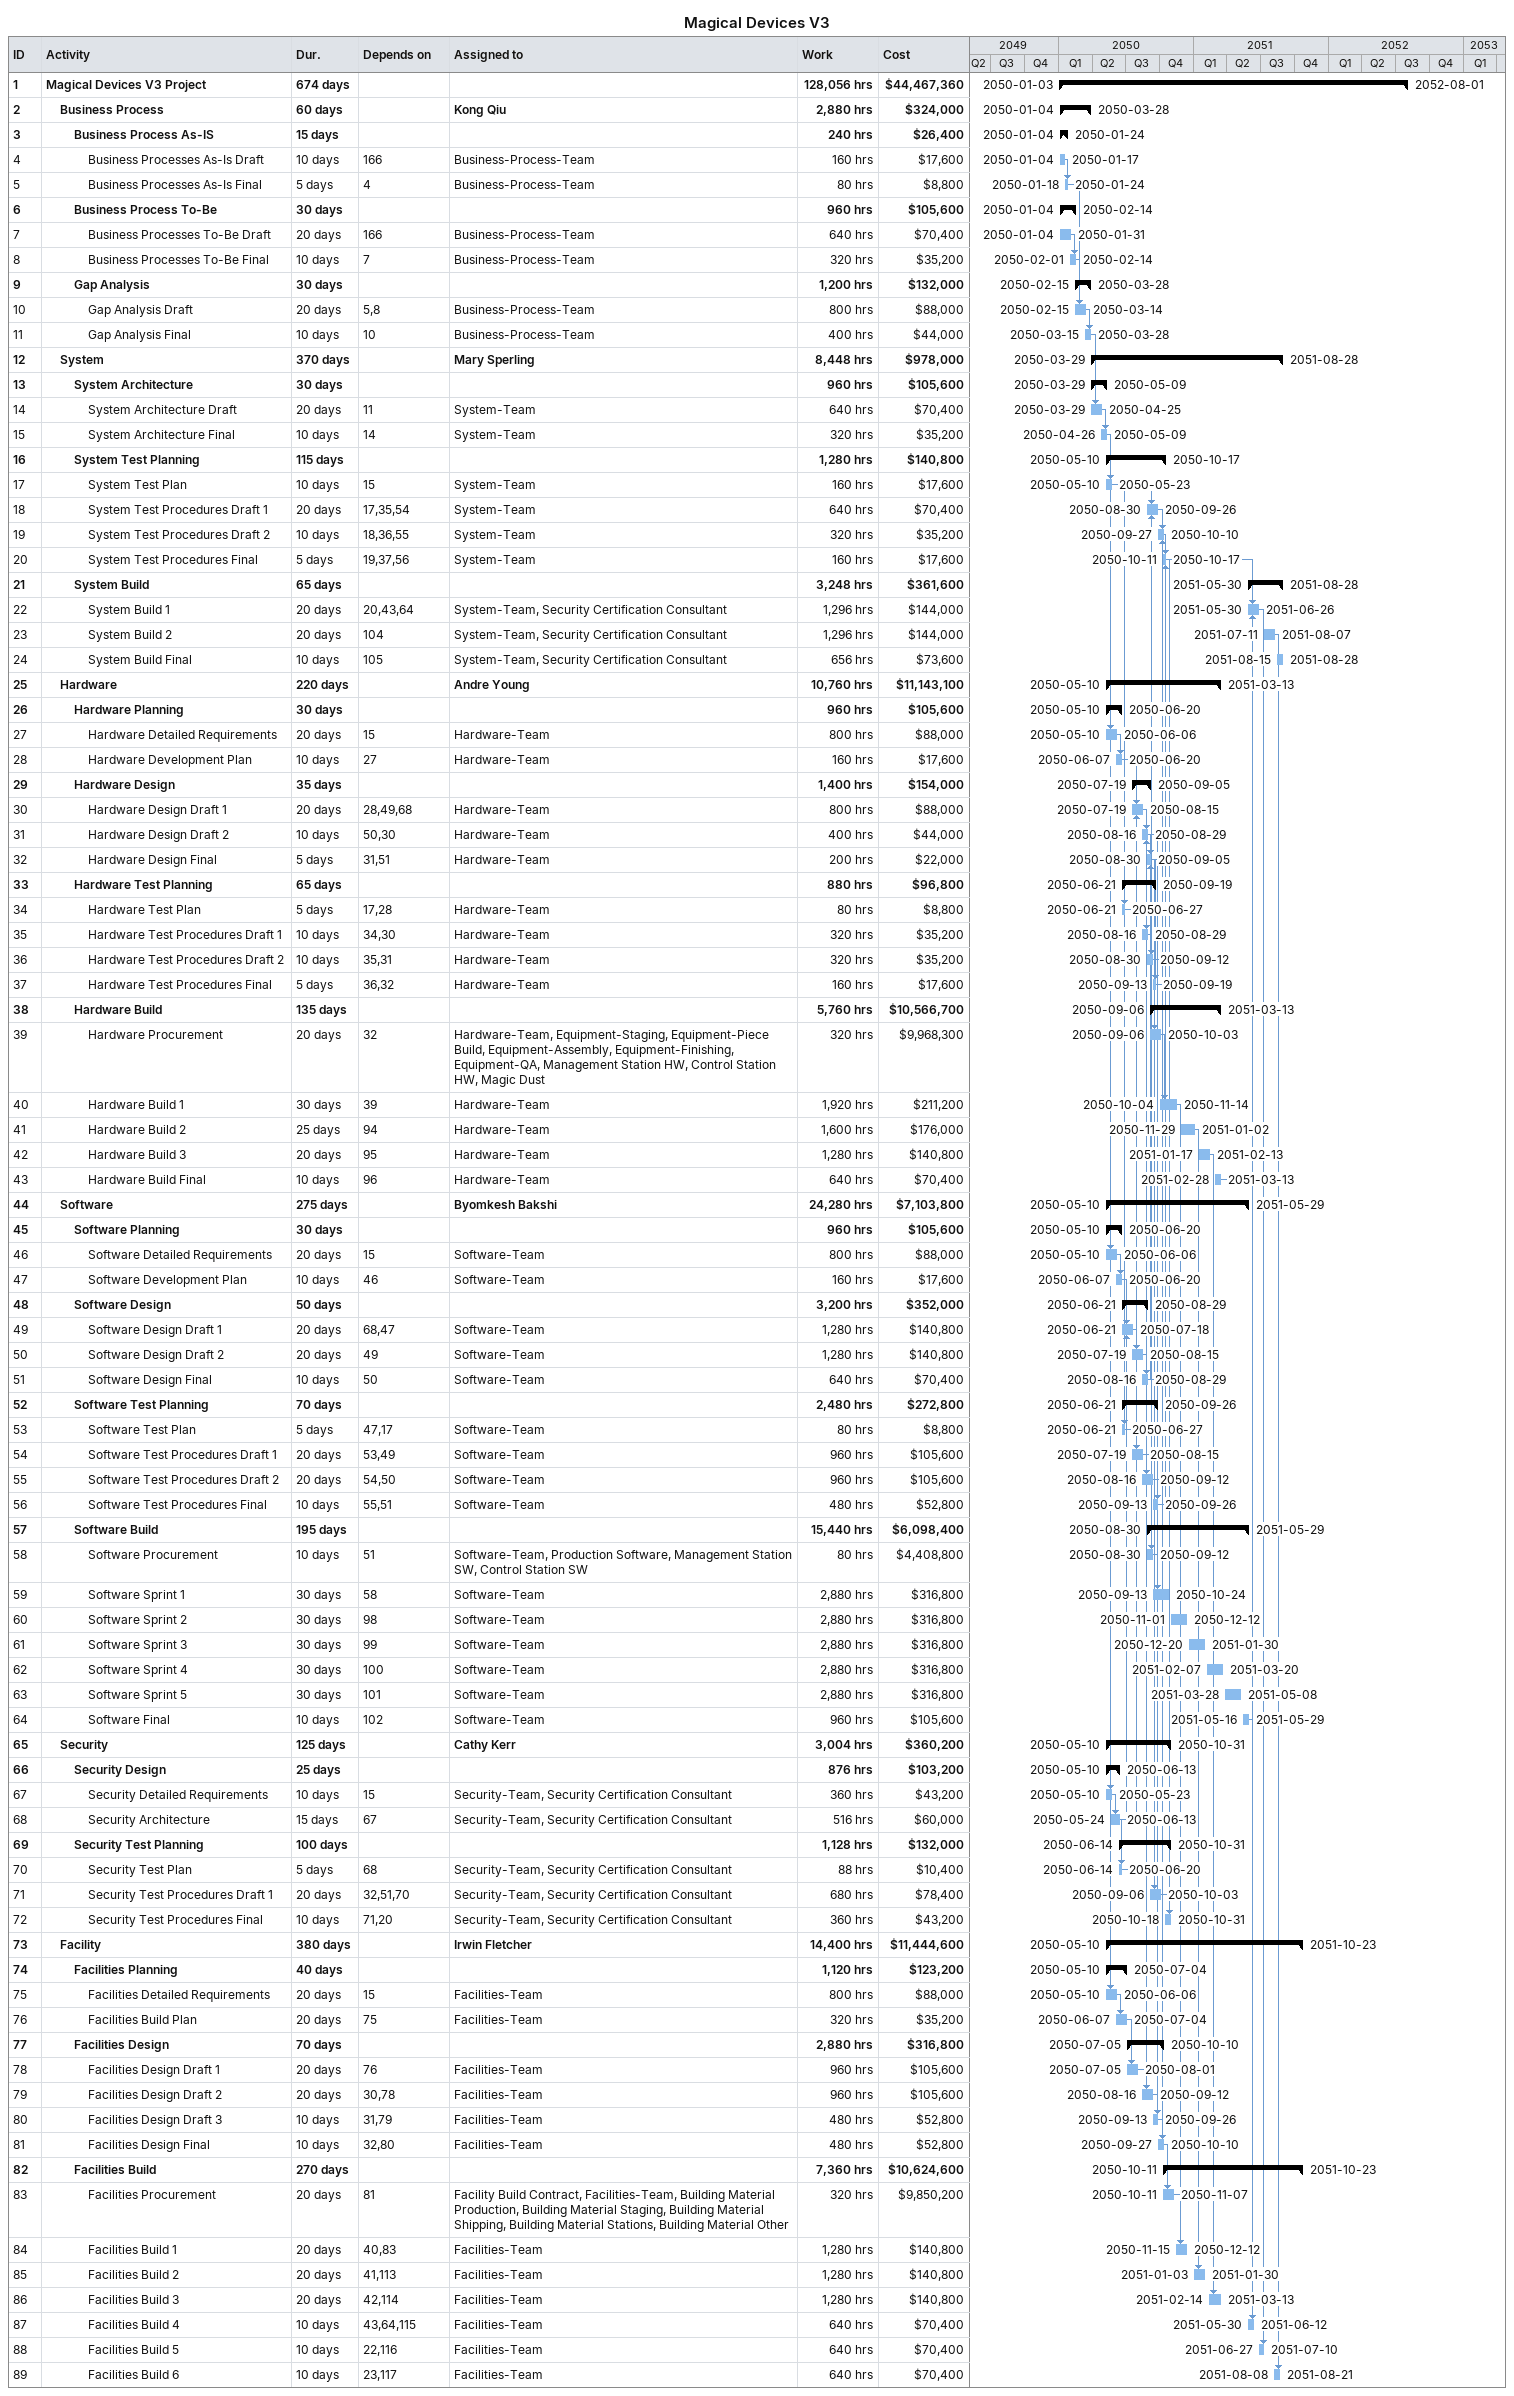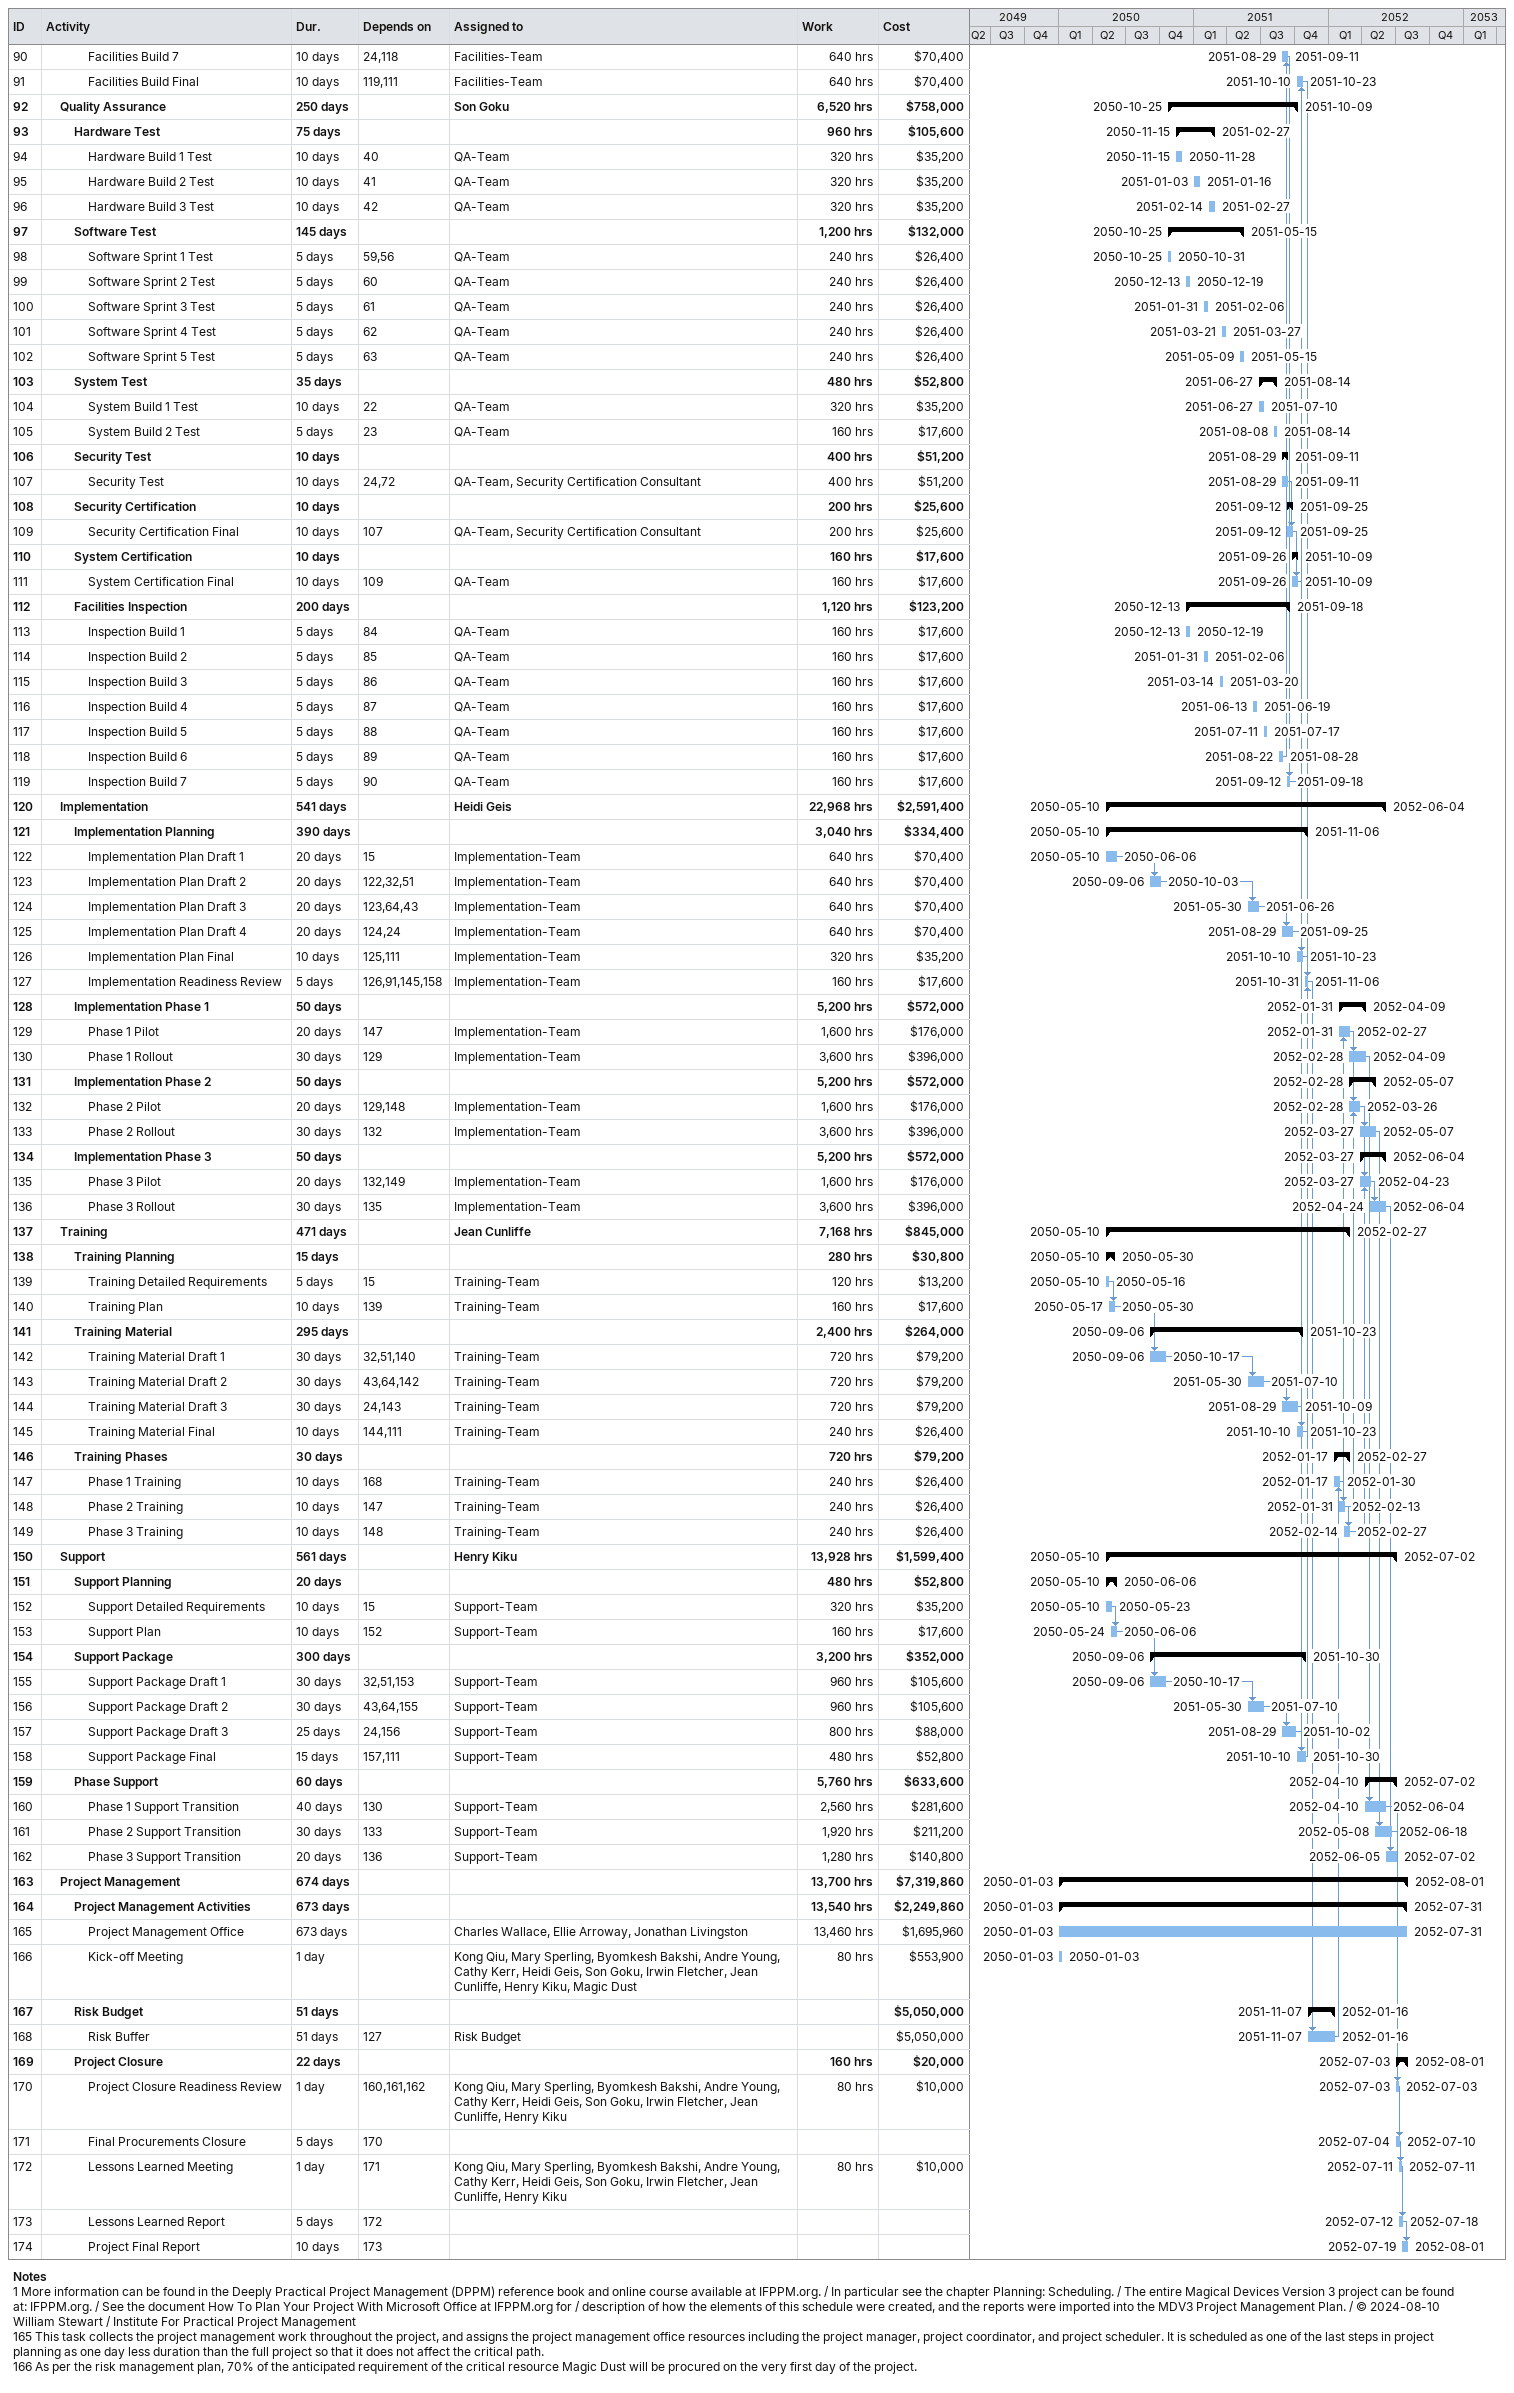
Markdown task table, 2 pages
Magical Devices V3

| ID | Level | Task | Duration | Start | Finish | Predecessors | Resources | Work (h) | Cost ($) |
|---|---|---|---|---|---|---|---|---|---|
| 1 | 1 | **Magical Devices V3 Project** | 674d | 2050-01-03 | 2052-08-01 |  |  | 128056 | 44467360 |
| 2 | 2 | **Business Process** | 60d | 2050-01-04 | 2050-03-28 |  | Kong Qiu | 2880 | 324000 |
| 3 | 3 | **Business Process As-IS** | 15d | 2050-01-04 | 2050-01-24 |  |  | 240 | 26400 |
| 4 | 4 | Business Processes As-Is Draft | 10d | 2050-01-04 | 2050-01-17 | 166 | Business-Process-Team | 160 | 17600 |
| 5 | 4 | Business Processes As-Is Final | 5d | 2050-01-18 | 2050-01-24 | 4 | Business-Process-Team | 80 | 8800 |
| 6 | 3 | **Business Process To-Be** | 30d | 2050-01-04 | 2050-02-14 |  |  | 960 | 105600 |
| 7 | 4 | Business Processes To-Be Draft | 20d | 2050-01-04 | 2050-01-31 | 166 | Business-Process-Team | 640 | 70400 |
| 8 | 4 | Business Processes To-Be Final | 10d | 2050-02-01 | 2050-02-14 | 7 | Business-Process-Team | 320 | 35200 |
| 9 | 3 | **Gap Analysis** | 30d | 2050-02-15 | 2050-03-28 |  |  | 1200 | 132000 |
| 10 | 4 | Gap Analysis Draft | 20d | 2050-02-15 | 2050-03-14 | 5, 8 | Business-Process-Team | 800 | 88000 |
| 11 | 4 | Gap Analysis Final | 10d | 2050-03-15 | 2050-03-28 | 10 | Business-Process-Team | 400 | 44000 |
| 12 | 2 | **System** | 370d | 2050-03-29 | 2051-08-28 |  | Mary Sperling | 8448 | 978000 |
| 13 | 3 | **System Architecture** | 30d | 2050-03-29 | 2050-05-09 |  |  | 960 | 105600 |
| 14 | 4 | System Architecture Draft | 20d | 2050-03-29 | 2050-04-25 | 11 | System-Team | 640 | 70400 |
| 15 | 4 | System Architecture Final | 10d | 2050-04-26 | 2050-05-09 | 14 | System-Team | 320 | 35200 |
| 16 | 3 | **System Test Planning** | 115d | 2050-05-10 | 2050-10-17 |  |  | 1280 | 140800 |
| 17 | 4 | System Test Plan | 10d | 2050-05-10 | 2050-05-23 | 15 | System-Team | 160 | 17600 |
| 18 | 4 | System Test Procedures Draft 1 | 20d | 2050-08-30 | 2050-09-26 | 17, 35, 54 | System-Team | 640 | 70400 |
| 19 | 4 | System Test Procedures Draft 2 | 10d | 2050-09-27 | 2050-10-10 | 18, 36, 55 | System-Team | 320 | 35200 |
| 20 | 4 | System Test Procedures Final | 5d | 2050-10-11 | 2050-10-17 | 19, 37, 56 | System-Team | 160 | 17600 |
| 21 | 3 | **System Build** | 65d | 2051-05-30 | 2051-08-28 |  |  | 3248 | 361600 |
| 22 | 4 | System Build 1 | 20d | 2051-05-30 | 2051-06-26 | 20, 43, 64 | System-Team, Security Certification Consultant | 1296 | 144000 |
| 23 | 4 | System Build 2 | 20d | 2051-07-11 | 2051-08-07 | 104 | System-Team, Security Certification Consultant | 1296 | 144000 |
| 24 | 4 | System Build Final | 10d | 2051-08-15 | 2051-08-28 | 105 | System-Team, Security Certification Consultant | 656 | 73600 |
| 25 | 2 | **Hardware** | 220d | 2050-05-10 | 2051-03-13 |  | Andre Young | 10760 | 11143100 |
| 26 | 3 | **Hardware Planning** | 30d | 2050-05-10 | 2050-06-20 |  |  | 960 | 105600 |
| 27 | 4 | Hardware Detailed Requirements | 20d | 2050-05-10 | 2050-06-06 | 15 | Hardware-Team | 800 | 88000 |
| 28 | 4 | Hardware Development Plan | 10d | 2050-06-07 | 2050-06-20 | 27 | Hardware-Team | 160 | 17600 |
| 29 | 3 | **Hardware Design** | 35d | 2050-07-19 | 2050-09-05 |  |  | 1400 | 154000 |
| 30 | 4 | Hardware Design Draft 1 | 20d | 2050-07-19 | 2050-08-15 | 28, 49, 68 | Hardware-Team | 800 | 88000 |
| 31 | 4 | Hardware Design Draft 2 | 10d | 2050-08-16 | 2050-08-29 | 50, 30 | Hardware-Team | 400 | 44000 |
| 32 | 4 | Hardware Design Final | 5d | 2050-08-30 | 2050-09-05 | 31, 51 | Hardware-Team | 200 | 22000 |
| 33 | 3 | **Hardware Test Planning** | 65d | 2050-06-21 | 2050-09-19 |  |  | 880 | 96800 |
| 34 | 4 | Hardware Test Plan | 5d | 2050-06-21 | 2050-06-27 | 17, 28 | Hardware-Team | 80 | 8800 |
| 35 | 4 | Hardware Test Procedures Draft 1 | 10d | 2050-08-16 | 2050-08-29 | 34, 30 | Hardware-Team | 320 | 35200 |
| 36 | 4 | Hardware Test Procedures Draft 2 | 10d | 2050-08-30 | 2050-09-12 | 35, 31 | Hardware-Team | 320 | 35200 |
| 37 | 4 | Hardware Test Procedures Final | 5d | 2050-09-13 | 2050-09-19 | 36, 32 | Hardware-Team | 160 | 17600 |
| 38 | 3 | **Hardware Build** | 135d | 2050-09-06 | 2051-03-13 |  |  | 5760 | 10566700 |
| 39 | 4 | Hardware Procurement | 20d | 2050-09-06 | 2050-10-03 | 32 | Hardware-Team, Equipment-Staging, Equipment-Piece Build, Equipment-Assembly, Equipment-Finishing, Equipment-QA, Management Station HW, Control Station HW, Magic Dust | 320 | 9968300 |
| 40 | 4 | Hardware Build 1 | 30d | 2050-10-04 | 2050-11-14 | 39 | Hardware-Team | 1920 | 211200 |
| 41 | 4 | Hardware Build 2 | 25d | 2050-11-29 | 2051-01-02 | 94 | Hardware-Team | 1600 | 176000 |
| 42 | 4 | Hardware Build 3 | 20d | 2051-01-17 | 2051-02-13 | 95 | Hardware-Team | 1280 | 140800 |
| 43 | 4 | Hardware Build Final | 10d | 2051-02-28 | 2051-03-13 | 96 | Hardware-Team | 640 | 70400 |
| 44 | 2 | **Software** | 275d | 2050-05-10 | 2051-05-29 |  | Byomkesh Bakshi | 24280 | 7103800 |
| 45 | 3 | **Software Planning** | 30d | 2050-05-10 | 2050-06-20 |  |  | 960 | 105600 |
| 46 | 4 | Software Detailed Requirements | 20d | 2050-05-10 | 2050-06-06 | 15 | Software-Team | 800 | 88000 |
| 47 | 4 | Software Development Plan | 10d | 2050-06-07 | 2050-06-20 | 46 | Software-Team | 160 | 17600 |
| 48 | 3 | **Software Design** | 50d | 2050-06-21 | 2050-08-29 |  |  | 3200 | 352000 |
| 49 | 4 | Software Design Draft 1 | 20d | 2050-06-21 | 2050-07-18 | 68, 47 | Software-Team | 1280 | 140800 |
| 50 | 4 | Software Design Draft 2 | 20d | 2050-07-19 | 2050-08-15 | 49 | Software-Team | 1280 | 140800 |
| 51 | 4 | Software Design Final | 10d | 2050-08-16 | 2050-08-29 | 50 | Software-Team | 640 | 70400 |
| 52 | 3 | **Software Test Planning** | 70d | 2050-06-21 | 2050-09-26 |  |  | 2480 | 272800 |
| 53 | 4 | Software Test Plan | 5d | 2050-06-21 | 2050-06-27 | 47, 17 | Software-Team | 80 | 8800 |
| 54 | 4 | Software Test Procedures Draft 1 | 20d | 2050-07-19 | 2050-08-15 | 53, 49 | Software-Team | 960 | 105600 |
| 55 | 4 | Software Test Procedures Draft 2 | 20d | 2050-08-16 | 2050-09-12 | 54, 50 | Software-Team | 960 | 105600 |
| 56 | 4 | Software Test Procedures Final | 10d | 2050-09-13 | 2050-09-26 | 55, 51 | Software-Team | 480 | 52800 |
| 57 | 3 | **Software Build** | 195d | 2050-08-30 | 2051-05-29 |  |  | 15440 | 6098400 |
| 58 | 4 | Software Procurement | 10d | 2050-08-30 | 2050-09-12 | 51 | Software-Team, Production Software, Management Station SW, Control Station SW | 80 | 4408800 |
| 59 | 4 | Software Sprint 1 | 30d | 2050-09-13 | 2050-10-24 | 58 | Software-Team | 2880 | 316800 |
| 60 | 4 | Software Sprint 2 | 30d | 2050-11-01 | 2050-12-12 | 98 | Software-Team | 2880 | 316800 |
| 61 | 4 | Software Sprint 3 | 30d | 2050-12-20 | 2051-01-30 | 99 | Software-Team | 2880 | 316800 |
| 62 | 4 | Software Sprint 4 | 30d | 2051-02-07 | 2051-03-20 | 100 | Software-Team | 2880 | 316800 |
| 63 | 4 | Software Sprint 5 | 30d | 2051-03-28 | 2051-05-08 | 101 | Software-Team | 2880 | 316800 |
| 64 | 4 | Software Final | 10d | 2051-05-16 | 2051-05-29 | 102 | Software-Team | 960 | 105600 |
| 65 | 2 | **Security** | 125d | 2050-05-10 | 2050-10-31 |  | Cathy Kerr | 3004 | 360200 |
| 66 | 3 | **Security Design** | 25d | 2050-05-10 | 2050-06-13 |  |  | 876 | 103200 |
| 67 | 4 | Security Detailed Requirements | 10d | 2050-05-10 | 2050-05-23 | 15 | Security-Team, Security Certification Consultant | 360 | 43200 |
| 68 | 4 | Security Architecture | 15d | 2050-05-24 | 2050-06-13 | 67 | Security-Team, Security Certification Consultant | 516 | 60000 |
| 69 | 3 | **Security Test Planning** | 100d | 2050-06-14 | 2050-10-31 |  |  | 1128 | 132000 |
| 70 | 4 | Security Test Plan | 5d | 2050-06-14 | 2050-06-20 | 68 | Security-Team, Security Certification Consultant | 88 | 10400 |
| 71 | 4 | Security Test Procedures Draft 1 | 20d | 2050-09-06 | 2050-10-03 | 32, 51, 70 | Security-Team, Security Certification Consultant | 680 | 78400 |
| 72 | 4 | Security Test Procedures Final | 10d | 2050-10-18 | 2050-10-31 | 71, 20 | Security-Team, Security Certification Consultant | 360 | 43200 |
| 73 | 2 | **Facility** | 380d | 2050-05-10 | 2051-10-23 |  | Irwin Fletcher | 14400 | 11444600 |
| 74 | 3 | **Facilities Planning** | 40d | 2050-05-10 | 2050-07-04 |  |  | 1120 | 123200 |
| 75 | 4 | Facilities Detailed Requirements | 20d | 2050-05-10 | 2050-06-06 | 15 | Facilities-Team | 800 | 88000 |
| 76 | 4 | Facilities Build Plan | 20d | 2050-06-07 | 2050-07-04 | 75 | Facilities-Team | 320 | 35200 |
| 77 | 3 | **Facilities Design** | 70d | 2050-07-05 | 2050-10-10 |  |  | 2880 | 316800 |
| 78 | 4 | Facilities Design Draft 1 | 20d | 2050-07-05 | 2050-08-01 | 76 | Facilities-Team | 960 | 105600 |
| 79 | 4 | Facilities Design Draft 2 | 20d | 2050-08-16 | 2050-09-12 | 30, 78 | Facilities-Team | 960 | 105600 |
| 80 | 4 | Facilities Design Draft 3 | 10d | 2050-09-13 | 2050-09-26 | 31, 79 | Facilities-Team | 480 | 52800 |
| 81 | 4 | Facilities Design Final | 10d | 2050-09-27 | 2050-10-10 | 32, 80 | Facilities-Team | 480 | 52800 |
| 82 | 3 | **Facilities Build** | 270d | 2050-10-11 | 2051-10-23 |  |  | 7360 | 10624600 |
| 83 | 4 | Facilities Procurement | 20d | 2050-10-11 | 2050-11-07 | 81 | Facility Build Contract, Facilities-Team, Building Material Production, Building Material Staging, Building Material Shipping, Building Material Stations, Building Material Other | 320 | 9850200 |
| 84 | 4 | Facilities Build 1 | 20d | 2050-11-15 | 2050-12-12 | 40, 83 | Facilities-Team | 1280 | 140800 |
| 85 | 4 | Facilities Build 2 | 20d | 2051-01-03 | 2051-01-30 | 41, 113 | Facilities-Team | 1280 | 140800 |
| 86 | 4 | Facilities Build 3 | 20d | 2051-02-14 | 2051-03-13 | 42, 114 | Facilities-Team | 1280 | 140800 |
| 87 | 4 | Facilities Build 4 | 10d | 2051-05-30 | 2051-06-12 | 43, 64, 115 | Facilities-Team | 640 | 70400 |
| 88 | 4 | Facilities Build 5 | 10d | 2051-06-27 | 2051-07-10 | 22, 116 | Facilities-Team | 640 | 70400 |
| 89 | 4 | Facilities Build 6 | 10d | 2051-08-08 | 2051-08-21 | 23, 117 | Facilities-Team | 640 | 70400 |
| 90 | 4 | Facilities Build 7 | 10d | 2051-08-29 | 2051-09-11 | 24, 118 | Facilities-Team | 640 | 70400 |
| 91 | 4 | Facilities Build Final | 10d | 2051-10-10 | 2051-10-23 | 119, 111 | Facilities-Team | 640 | 70400 |
| 92 | 2 | **Quality Assurance** | 250d | 2050-10-25 | 2051-10-09 |  | Son Goku | 6520 | 758000 |
| 93 | 3 | **Hardware Test** | 75d | 2050-11-15 | 2051-02-27 |  |  | 960 | 105600 |
| 94 | 4 | Hardware Build 1 Test | 10d | 2050-11-15 | 2050-11-28 | 40 | QA-Team | 320 | 35200 |
| 95 | 4 | Hardware Build 2 Test | 10d | 2051-01-03 | 2051-01-16 | 41 | QA-Team | 320 | 35200 |
| 96 | 4 | Hardware Build 3 Test | 10d | 2051-02-14 | 2051-02-27 | 42 | QA-Team | 320 | 35200 |
| 97 | 3 | **Software Test** | 145d | 2050-10-25 | 2051-05-15 |  |  | 1200 | 132000 |
| 98 | 4 | Software Sprint 1 Test | 5d | 2050-10-25 | 2050-10-31 | 59, 56 | QA-Team | 240 | 26400 |
| 99 | 4 | Software Sprint 2 Test | 5d | 2050-12-13 | 2050-12-19 | 60 | QA-Team | 240 | 26400 |
| 100 | 4 | Software Sprint 3 Test | 5d | 2051-01-31 | 2051-02-06 | 61 | QA-Team | 240 | 26400 |
| 101 | 4 | Software Sprint 4 Test | 5d | 2051-03-21 | 2051-03-27 | 62 | QA-Team | 240 | 26400 |
| 102 | 4 | Software Sprint 5 Test | 5d | 2051-05-09 | 2051-05-15 | 63 | QA-Team | 240 | 26400 |
| 103 | 3 | **System Test** | 35d | 2051-06-27 | 2051-08-14 |  |  | 480 | 52800 |
| 104 | 4 | System Build 1 Test | 10d | 2051-06-27 | 2051-07-10 | 22 | QA-Team | 320 | 35200 |
| 105 | 4 | System Build 2 Test | 5d | 2051-08-08 | 2051-08-14 | 23 | QA-Team | 160 | 17600 |
| 106 | 3 | **Security Test** | 10d | 2051-08-29 | 2051-09-11 |  |  | 400 | 51200 |
| 107 | 4 | Security Test | 10d | 2051-08-29 | 2051-09-11 | 24, 72 | QA-Team, Security Certification Consultant | 400 | 51200 |
| 108 | 3 | **Security Certification** | 10d | 2051-09-12 | 2051-09-25 |  |  | 200 | 25600 |
| 109 | 4 | Security Certification Final | 10d | 2051-09-12 | 2051-09-25 | 107 | QA-Team, Security Certification Consultant | 200 | 25600 |
| 110 | 3 | **System Certification** | 10d | 2051-09-26 | 2051-10-09 |  |  | 160 | 17600 |
| 111 | 4 | System Certification Final | 10d | 2051-09-26 | 2051-10-09 | 109 | QA-Team | 160 | 17600 |
| 112 | 3 | **Facilities Inspection** | 200d | 2050-12-13 | 2051-09-18 |  |  | 1120 | 123200 |
| 113 | 4 | Inspection Build 1 | 5d | 2050-12-13 | 2050-12-19 | 84 | QA-Team | 160 | 17600 |
| 114 | 4 | Inspection Build 2 | 5d | 2051-01-31 | 2051-02-06 | 85 | QA-Team | 160 | 17600 |
| 115 | 4 | Inspection Build 3 | 5d | 2051-03-14 | 2051-03-20 | 86 | QA-Team | 160 | 17600 |
| 116 | 4 | Inspection Build 4 | 5d | 2051-06-13 | 2051-06-19 | 87 | QA-Team | 160 | 17600 |
| 117 | 4 | Inspection Build 5 | 5d | 2051-07-11 | 2051-07-17 | 88 | QA-Team | 160 | 17600 |
| 118 | 4 | Inspection Build 6 | 5d | 2051-08-22 | 2051-08-28 | 89 | QA-Team | 160 | 17600 |
| 119 | 4 | Inspection Build 7 | 5d | 2051-09-12 | 2051-09-18 | 90 | QA-Team | 160 | 17600 |
| 120 | 2 | **Implementation** | 541d | 2050-05-10 | 2052-06-04 |  | Heidi Geis | 22968 | 2591400 |
| 121 | 3 | **Implementation Planning** | 390d | 2050-05-10 | 2051-11-06 |  |  | 3040 | 334400 |
| 122 | 4 | Implementation Plan Draft 1 | 20d | 2050-05-10 | 2050-06-06 | 15 | Implementation-Team | 640 | 70400 |
| 123 | 4 | Implementation Plan Draft 2 | 20d | 2050-09-06 | 2050-10-03 | 122, 32, 51 | Implementation-Team | 640 | 70400 |
| 124 | 4 | Implementation Plan Draft 3 | 20d | 2051-05-30 | 2051-06-26 | 123, 64, 43 | Implementation-Team | 640 | 70400 |
| 125 | 4 | Implementation Plan Draft 4 | 20d | 2051-08-29 | 2051-09-25 | 124, 24 | Implementation-Team | 640 | 70400 |
| 126 | 4 | Implementation Plan Final | 10d | 2051-10-10 | 2051-10-23 | 125, 111 | Implementation-Team | 320 | 35200 |
| 127 | 4 | Implementation Readiness Review | 5d | 2051-10-31 | 2051-11-06 | 126, 91, 145, 158 | Implementation-Team | 160 | 17600 |
| 128 | 3 | **Implementation Phase 1** | 50d | 2052-01-31 | 2052-04-09 |  |  | 5200 | 572000 |
| 129 | 4 | Phase 1 Pilot | 20d | 2052-01-31 | 2052-02-27 | 147 | Implementation-Team | 1600 | 176000 |
| 130 | 4 | Phase 1 Rollout | 30d | 2052-02-28 | 2052-04-09 | 129 | Implementation-Team | 3600 | 396000 |
| 131 | 3 | **Implementation Phase 2** | 50d | 2052-02-28 | 2052-05-07 |  |  | 5200 | 572000 |
| 132 | 4 | Phase 2 Pilot | 20d | 2052-02-28 | 2052-03-26 | 129, 148 | Implementation-Team | 1600 | 176000 |
| 133 | 4 | Phase 2 Rollout | 30d | 2052-03-27 | 2052-05-07 | 132 | Implementation-Team | 3600 | 396000 |
| 134 | 3 | **Implementation Phase 3** | 50d | 2052-03-27 | 2052-06-04 |  |  | 5200 | 572000 |
| 135 | 4 | Phase 3 Pilot | 20d | 2052-03-27 | 2052-04-23 | 132, 149 | Implementation-Team | 1600 | 176000 |
| 136 | 4 | Phase 3 Rollout | 30d | 2052-04-24 | 2052-06-04 | 135 | Implementation-Team | 3600 | 396000 |
| 137 | 2 | **Training** | 471d | 2050-05-10 | 2052-02-27 |  | Jean Cunliffe | 7168 | 845000 |
| 138 | 3 | **Training Planning** | 15d | 2050-05-10 | 2050-05-30 |  |  | 280 | 30800 |
| 139 | 4 | Training Detailed Requirements | 5d | 2050-05-10 | 2050-05-16 | 15 | Training-Team | 120 | 13200 |
| 140 | 4 | Training Plan | 10d | 2050-05-17 | 2050-05-30 | 139 | Training-Team | 160 | 17600 |
| 141 | 3 | **Training Material** | 295d | 2050-09-06 | 2051-10-23 |  |  | 2400 | 264000 |
| 142 | 4 | Training Material Draft 1 | 30d | 2050-09-06 | 2050-10-17 | 32, 51, 140 | Training-Team | 720 | 79200 |
| 143 | 4 | Training Material Draft 2 | 30d | 2051-05-30 | 2051-07-10 | 43, 64, 142 | Training-Team | 720 | 79200 |
| 144 | 4 | Training Material Draft 3 | 30d | 2051-08-29 | 2051-10-09 | 24, 143 | Training-Team | 720 | 79200 |
| 145 | 4 | Training Material Final | 10d | 2051-10-10 | 2051-10-23 | 144, 111 | Training-Team | 240 | 26400 |
| 146 | 3 | **Training Phases** | 30d | 2052-01-17 | 2052-02-27 |  |  | 720 | 79200 |
| 147 | 4 | Phase 1 Training | 10d | 2052-01-17 | 2052-01-30 | 168 | Training-Team | 240 | 26400 |
| 148 | 4 | Phase 2 Training | 10d | 2052-01-31 | 2052-02-13 | 147 | Training-Team | 240 | 26400 |
| 149 | 4 | Phase 3 Training | 10d | 2052-02-14 | 2052-02-27 | 148 | Training-Team | 240 | 26400 |
| 150 | 2 | **Support** | 561d | 2050-05-10 | 2052-07-02 |  | Henry Kiku | 13928 | 1599400 |
| 151 | 3 | **Support Planning** | 20d | 2050-05-10 | 2050-06-06 |  |  | 480 | 52800 |
| 152 | 4 | Support Detailed Requirements | 10d | 2050-05-10 | 2050-05-23 | 15 | Support-Team | 320 | 35200 |
| 153 | 4 | Support Plan | 10d | 2050-05-24 | 2050-06-06 | 152 | Support-Team | 160 | 17600 |
| 154 | 3 | **Support Package** | 300d | 2050-09-06 | 2051-10-30 |  |  | 3200 | 352000 |
| 155 | 4 | Support Package Draft 1 | 30d | 2050-09-06 | 2050-10-17 | 32, 51, 153 | Support-Team | 960 | 105600 |
| 156 | 4 | Support Package Draft 2 | 30d | 2051-05-30 | 2051-07-10 | 43, 64, 155 | Support-Team | 960 | 105600 |
| 157 | 4 | Support Package Draft 3 | 25d | 2051-08-29 | 2051-10-02 | 24, 156 | Support-Team | 800 | 88000 |
| 158 | 4 | Support Package Final | 15d | 2051-10-10 | 2051-10-30 | 157, 111 | Support-Team | 480 | 52800 |
| 159 | 3 | **Phase Support** | 60d | 2052-04-10 | 2052-07-02 |  |  | 5760 | 633600 |
| 160 | 4 | Phase 1 Support Transition | 40d | 2052-04-10 | 2052-06-04 | 130 | Support-Team | 2560 | 281600 |
| 161 | 4 | Phase 2 Support Transition | 30d | 2052-05-08 | 2052-06-18 | 133 | Support-Team | 1920 | 211200 |
| 162 | 4 | Phase 3 Support Transition | 20d | 2052-06-05 | 2052-07-02 | 136 | Support-Team | 1280 | 140800 |
| 163 | 2 | **Project Management** | 674d | 2050-01-03 | 2052-08-01 |  |  | 13700 | 7319860 |
| 164 | 3 | **Project Management Activities** | 673d | 2050-01-03 | 2052-07-31 |  |  | 13540 | 2249860 |
| 165 | 4 | Project Management Office | 673d | 2050-01-03 | 2052-07-31 |  | Charles Wallace, Ellie Arroway, Jonathan Livingston | 13460 | 1695960 |
| 166 | 4 | Kick-off Meeting | 1d | 2050-01-03 | 2050-01-03 |  | Kong Qiu, Mary Sperling, Byomkesh Bakshi, Andre Young, Cathy Kerr, Heidi Geis, Son Goku, Irwin Fletcher, Jean Cunliffe, Henry Kiku, Magic Dust | 80 | 553900 |
| 167 | 3 | **Risk Budget** | 51d | 2051-11-07 | 2052-01-16 |  |  |  | 5050000 |
| 168 | 4 | Risk Buffer | 51d | 2051-11-07 | 2052-01-16 | 127 | Risk Budget |  | 5050000 |
| 169 | 3 | **Project Closure** | 22d | 2052-07-03 | 2052-08-01 |  |  | 160 | 20000 |
| 170 | 4 | Project Closure Readiness Review | 1d | 2052-07-03 | 2052-07-03 | 160, 161, 162 | Kong Qiu, Mary Sperling, Byomkesh Bakshi, Andre Young, Cathy Kerr, Heidi Geis, Son Goku, Irwin Fletcher, Jean Cunliffe, Henry Kiku | 80 | 10000 |
| 171 | 4 | Final Procurements Closure | 5d | 2052-07-04 | 2052-07-10 | 170 |  |  |  |
| 172 | 4 | Lessons Learned Meeting | 1d | 2052-07-11 | 2052-07-11 | 171 | Kong Qiu, Mary Sperling, Byomkesh Bakshi, Andre Young, Cathy Kerr, Heidi Geis, Son Goku, Irwin Fletcher, Jean Cunliffe, Henry Kiku | 80 | 10000 |
| 173 | 4 | Lessons Learned Report | 5d | 2052-07-12 | 2052-07-18 | 172 |  |  |  |
| 174 | 4 | Project Final Report | 10d | 2052-07-19 | 2052-08-01 | 173 |  |  |  |

Notes
- 1: More information can be found in the Deeply Practical Project Management (DPPM) reference book and online course available at IFPPM.org. / In particular see the chapter Planning: Scheduling. / The entire Magical Devices Version 3 project can be found at: IFPPM.org. / See the document How To Plan Your Project With Microsoft Office at IFPPM.org for / description of how the elements of this schedule were created, and the reports were imported into the MDV3 Project Management Plan. / © 2024-08-10 William Stewart / Institute For Practical Project Management
- 165: This task collects the project management work throughout the project, and assigns the project management office resources including the project manager, project coordinator, and project scheduler. It is scheduled as one of the last steps in project planning as one day less duration than the full project so that it does not affect the critical path.
- 166: As per the risk management plan, 70% of the anticipated requirement of the critical resource Magic Dust will be procured on the very first day of the project.
